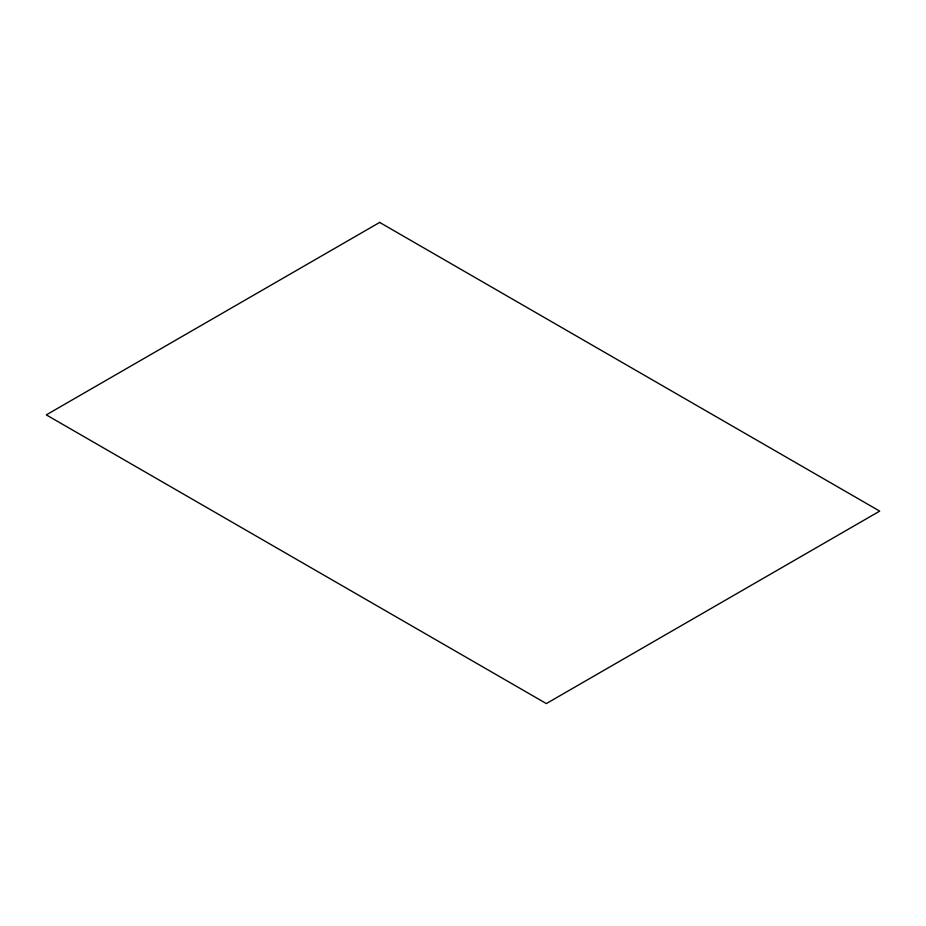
<?xml version="1.0" encoding="UTF-8"?>
<svg xmlns="http://www.w3.org/2000/svg" width="926" height="926" viewBox="0 0 926 926"><rect width="100%" height="100%" fill="white"/><g stroke="black" fill="none" stroke-linecap="round" stroke-linejoin="round"><path stroke-width="1.39" d="M379.66 222.425L46.3 414.883L546.34 703.575L879.7 511.117L379.66 222.425"/></g></svg>
